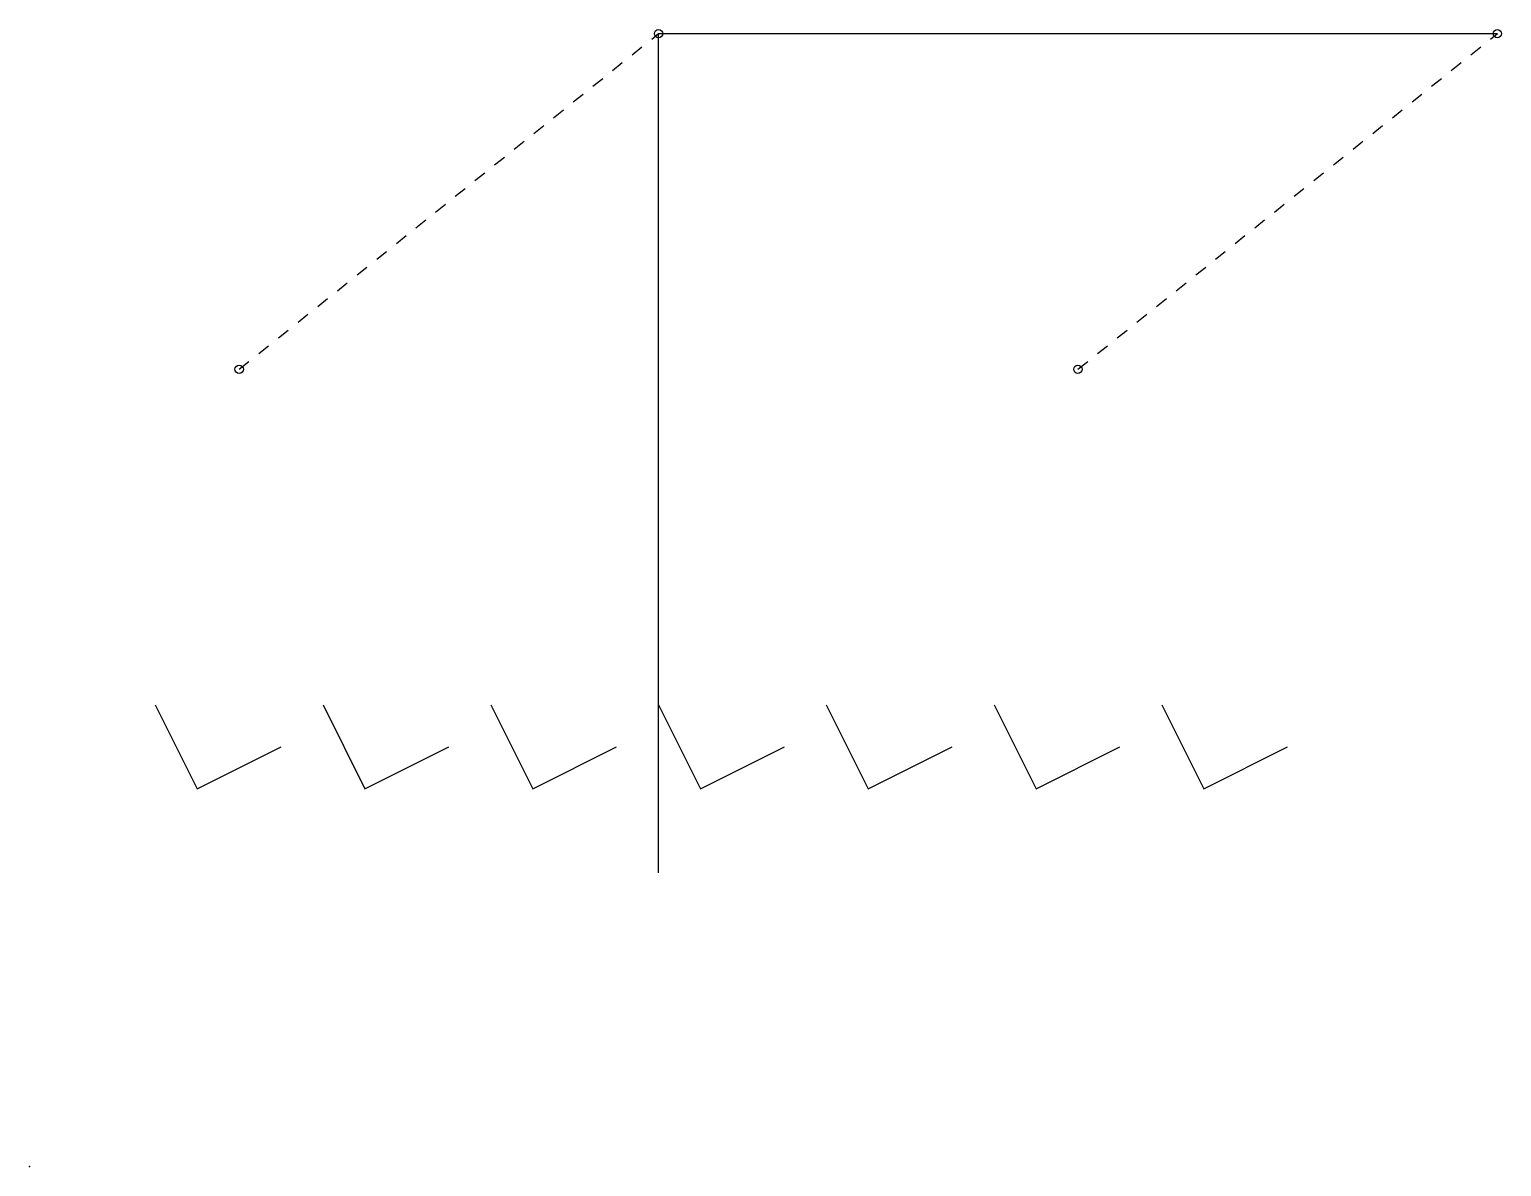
# Model space of a CAD drawing. Header units: millimetres. Extents: x -15 to 20.1, y -7 to 20.1.
import ezdxf

# ---------------------------------------------------------------- set-up
doc = ezdxf.new("R2010")
doc.units = ezdxf.units.MM
doc.linetypes.add('DASH', pattern=[0.6, 0.3, -0.3])

msp = doc.modelspace()

# ---------------------------------------------------------------- linework, layer by layer
at = {"layer": 'Shots', "color": 1}
for p, q in [((0, 20), (20, 20)), ((0, 0), (0, 20))]:
    msp.add_line(p, q, dxfattribs=at)
for centre in [(0, 20), (20, 20), (-10, 12), (10, 12)]:
    msp.add_circle(centre, 0.1, dxfattribs=at)
at = {"layer": 'Sketch', "color": 255, "linetype": 'DASH'}
for p, q in [((-10, 12), (0, 20)), ((10, 12), (20, 20))]:
    msp.add_line(p, q, dxfattribs=at)
at = {"layer": 'Sketch', "color": 0}
msp.add_lwpolyline([(-12, 4), (-11, 2), (-9, 3)], dxfattribs=at)
at = {"layer": 'Sketch', "color": 9}
msp.add_lwpolyline([(-8, 4), (-7, 2), (-5, 3)], dxfattribs=at)
at = {"layer": 'Sketch', "color": 32}
msp.add_lwpolyline([(-4, 4), (-3, 2), (-1, 3)], dxfattribs=at)
at = {"layer": 'Sketch', "color": 5}
msp.add_lwpolyline([(0, 4), (1, 2), (3, 3)], dxfattribs=at)
at = {"layer": 'Sketch', "color": 1}
msp.add_lwpolyline([(4, 4), (5, 2), (7, 3)], dxfattribs=at)
at = {"layer": 'Sketch', "color": 3}
msp.add_lwpolyline([(8, 4), (9, 2), (11, 3)], dxfattribs=at)
at = {"layer": 'Sketch', "color": 30}
msp.add_lwpolyline([(12, 4), (13, 2), (15, 3)], dxfattribs=at)
at = {"layer": 'Sketch', "color": 0}
msp.add_point((-15, -7), dxfattribs=at)

doc.saveas('drawing.dxf')
